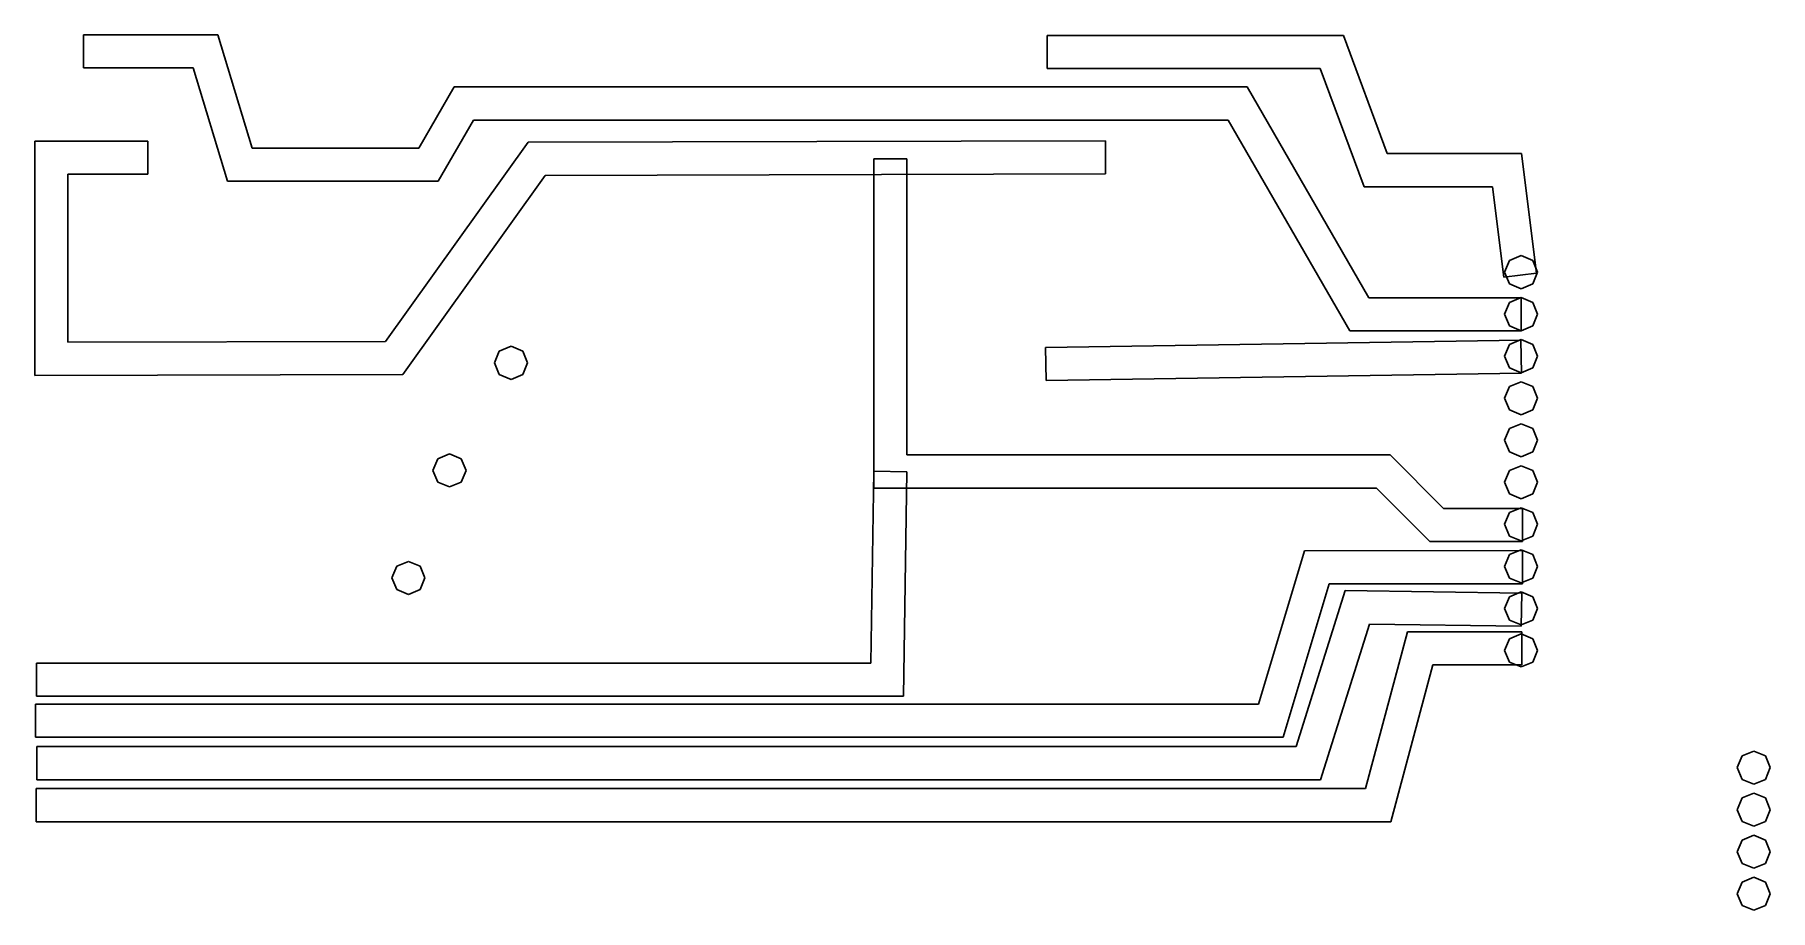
# Model space of a CAD drawing. Extents: x 0.9 to 30.4, y 67.8 to 82.8.
import ezdxf

# ---------------------------------------------------------------- set-up
doc = ezdxf.new("R2010")
doc.units = 0

msp = doc.modelspace()

# ---------------------------------------------------------------- linework, layer by layer
at = {"layer": 'Bottom'}
for p, q in [((1.68148, 82.2055), (1.68148, 82.7699)), ((1.68148, 82.7699), (3.97564, 82.7699)), ((3.97564, 82.7699), (4.559376, 80.83569)), ((18.1182, 82.1939), (18.1182, 82.7584)), ((18.1182, 82.7584), (23.1684, 82.7584)), ((23.1684, 82.7584), (23.914745, 80.74206)), ((3.55617, 82.2055), (1.68148, 82.2055)), ((4.1399, 80.2713), (3.55617, 82.2055)), ((22.7754, 82.1939), (18.1182, 82.1939)), ((23.5223, 80.1776), (22.7754, 82.1939)), ((7.40475, 80.8357), (8.006676, 81.8786)), ((8.006676, 81.8786), (21.528, 81.8786)), ((21.528, 81.8786), (23.60388, 78.28247)), ((8.33244, 81.3142), (7.73052, 80.2713)), ((21.2022, 81.3142), (8.33244, 81.3142)), ((23.2781, 77.7181), (21.2022, 81.3142)), ((0.851915, 76.959633), (0.851917, 80.9564)), ((0.851917, 80.9564), (2.78227, 80.9564)), ((2.78227, 80.9564), (2.78227, 80.392)), ((4.559376, 80.83569), (7.40475, 80.8357)), ((6.8359, 77.538881), (9.26621, 80.934361)), ((9.26621, 80.934361), (19.1098, 80.962)), ((19.1098, 80.962), (19.111465, 80.397556)), ((15.1603, 75.038), (15.1603, 80.6555)), ((15.1603, 80.6555), (15.7248, 80.6555)), ((15.7248, 80.6555), (15.7248, 75.6025)), ((23.914745, 80.74206), (26.2078, 80.742)), ((26.2078, 80.742), (26.462461, 78.70251)), ((2.78227, 80.392), (1.41636, 80.392)), ((1.41636, 80.392), (1.41636, 77.5251)), ((7.73052, 80.2713), (4.1399, 80.2713)), ((9.557255, 80.370547), (7.126945, 76.975067)), ((19.111465, 80.397556), (9.557255, 80.370547)), ((25.709502, 80.177566), (23.5223, 80.1776)), ((25.902427, 78.632506), (25.709502, 80.177566)), ((25.999861, 78.919761), (25.9172, 78.7202)), ((26.199422, 79.002422), (25.999861, 78.919761)), ((26.398983, 78.919761), (26.199422, 79.002422)), ((26.481644, 78.7202), (26.398983, 78.919761)), ((26.462461, 78.70251), (25.902427, 78.632506)), ((25.9172, 78.7202), (25.999861, 78.520639)), ((25.9172, 78.7202), (25.9172, 78.7202)), ((25.999861, 78.520639), (26.199422, 78.437978)), ((26.199422, 78.437978), (26.398983, 78.520639)), ((26.398983, 78.520639), (26.481644, 78.7202)), ((23.60388, 78.28247), (26.199, 78.2825)), ((25.999861, 78.202961), (25.9172, 78.0034)), ((26.199422, 78.285622), (25.999861, 78.202961)), ((26.199, 78.2825), (26.199, 77.7181)), ((26.398983, 78.202961), (26.199422, 78.285622)), ((26.481644, 78.0034), (26.398983, 78.202961)), ((25.9172, 78.0034), (25.999861, 77.803839)), ((25.9172, 78.0034), (25.9172, 78.0034)), ((26.398983, 77.803839), (26.481644, 78.0034)), ((18.08893, 77.436428), (26.1962, 77.5599)), ((26.199, 77.7181), (23.2781, 77.7181)), ((25.999861, 77.803839), (26.199422, 77.721178)), ((26.199422, 77.568822), (25.999861, 77.486161)), ((26.1962, 77.5599), (26.204469, 76.995456)), ((26.199422, 77.721178), (26.398983, 77.803839)), ((26.398983, 77.486161), (26.199422, 77.568822)), ((1.41636, 77.5251), (6.8359, 77.538881)), ((18.097749, 76.871984), (18.08893, 77.436428)), ((25.999861, 77.486161), (25.9172, 77.2866)), ((25.9172, 77.2866), (25.999861, 77.087039)), ((25.9172, 77.2866), (25.9172, 77.2866)), ((26.481644, 77.2866), (26.398983, 77.486161)), ((26.398983, 77.087039), (26.481644, 77.2866)), ((7.126945, 76.975067), (0.851915, 76.959633)), ((26.204469, 76.995456), (18.097749, 76.871984)), ((25.999861, 77.087039), (26.199422, 77.004378)), ((26.199422, 77.004378), (26.398983, 77.087039)), ((25.999861, 76.769261), (25.9172, 76.5697)), ((26.199422, 76.851922), (25.999861, 76.769261)), ((26.398983, 76.769261), (26.199422, 76.851922)), ((26.481644, 76.5697), (26.398983, 76.769261)), ((25.9172, 76.5697), (25.999861, 76.370139)), ((25.9172, 76.5697), (25.9172, 76.5697)), ((25.999861, 76.370139), (26.199422, 76.287478)), ((26.199422, 76.287478), (26.398983, 76.370139)), ((26.398983, 76.370139), (26.481644, 76.5697)), ((26.199422, 76.135122), (25.999861, 76.052461)), ((26.398983, 76.052461), (26.199422, 76.135122)), ((25.999861, 76.052461), (25.9172, 75.8529)), ((25.9172, 75.8529), (25.999861, 75.653339)), ((25.9172, 75.8529), (25.9172, 75.8529)), ((26.481644, 75.8529), (26.398983, 76.052461)), ((26.398983, 75.653339), (26.481644, 75.8529)), ((15.7248, 75.6025), (23.9649, 75.6025)), ((23.9649, 75.6025), (24.875507, 74.691342)), ((25.999861, 75.653339), (26.199422, 75.570678)), ((26.199422, 75.570678), (26.398983, 75.653339)), ((15.1124, 72.0532), (15.1603, 75.3241)), ((15.1603, 75.3241), (15.724744, 75.315831)), ((15.724744, 75.315831), (15.66852, 71.488751)), ((25.999861, 75.335561), (25.9172, 75.136)), ((26.199422, 75.418222), (25.999861, 75.335561)), ((26.398983, 75.335561), (26.199422, 75.418222)), ((26.481644, 75.136), (26.398983, 75.335561)), ((23.7312, 75.038), (15.1603, 75.038)), ((24.6418, 74.1269), (23.7312, 75.038)), ((25.9172, 75.136), (25.999861, 74.936439)), ((25.9172, 75.136), (25.9172, 75.136)), ((25.999861, 74.936439), (26.199422, 74.853778)), ((26.199422, 74.853778), (26.398983, 74.936439)), ((26.398983, 74.936439), (26.481644, 75.136)), ((24.875507, 74.691342), (26.2238, 74.6913)), ((25.999861, 74.618761), (25.9172, 74.4192)), ((26.199422, 74.701422), (25.999861, 74.618761)), ((26.398983, 74.618761), (26.199422, 74.701422)), ((26.2238, 74.6913), (26.2238, 74.1269)), ((26.481644, 74.4192), (26.398983, 74.618761)), ((25.9172, 74.4192), (25.999861, 74.219639)), ((25.9172, 74.4192), (25.9172, 74.4192)), ((26.398983, 74.219639), (26.481644, 74.4192)), ((26.2238, 74.1269), (24.6418, 74.1269)), ((25.999861, 74.219639), (26.199422, 74.136978)), ((26.199422, 74.136978), (26.398983, 74.219639)), ((21.7203, 71.3532), (22.508537, 73.96816)), ((22.508537, 73.96816), (26.2243, 73.9703)), ((25.999861, 73.901961), (25.9172, 73.7024)), ((25.9172, 73.7024), (25.999861, 73.502839)), ((25.9172, 73.7024), (25.9172, 73.7024)), ((26.199422, 73.984622), (25.999861, 73.901961)), ((26.398983, 73.901961), (26.199422, 73.984622)), ((26.2243, 73.9703), (26.224864, 73.405856)), ((26.481644, 73.7024), (26.398983, 73.901961)), ((26.398983, 73.502839), (26.481644, 73.7024)), ((22.928044, 73.403655), (22.139808, 70.788685)), ((26.224864, 73.405856), (22.928044, 73.403655)), ((25.999861, 73.502839), (26.199422, 73.420178)), ((26.199422, 73.420178), (26.398983, 73.502839)), ((22.3647, 70.6272), (23.1987, 73.289)), ((23.1987, 73.289), (26.21109, 73.245454)), ((25.999861, 73.185061), (25.9172, 72.9855)), ((26.199422, 73.267722), (25.999861, 73.185061)), ((26.398983, 73.185061), (26.199422, 73.267722)), ((26.21109, 73.245454), (26.202821, 72.68101)), ((26.481644, 72.9855), (26.398983, 73.185061)), ((25.9172, 72.9855), (25.999861, 72.785939)), ((25.9172, 72.9855), (25.9172, 72.9855)), ((26.398983, 72.785939), (26.481644, 72.9855)), ((23.611561, 72.718493), (22.779227, 70.062743)), ((23.5438, 69.9117), (24.260379, 72.58564)), ((26.202821, 72.68101), (23.611561, 72.718493)), ((24.260379, 72.58564), (26.2094, 72.5857)), ((25.999861, 72.785939), (26.199422, 72.703278)), ((26.199422, 72.550922), (25.999861, 72.468261)), ((26.199422, 72.703278), (26.398983, 72.785939)), ((26.398983, 72.468261), (26.199422, 72.550922)), ((26.2094, 72.5857), (26.2094, 72.0212)), ((25.999861, 72.468261), (25.9172, 72.2687)), ((25.9172, 72.2687), (25.999861, 72.069139)), ((25.9172, 72.2687), (25.9172, 72.2687)), ((26.481644, 72.2687), (26.398983, 72.468261)), ((26.398983, 72.069139), (26.481644, 72.2687)), ((0.881671, 71.4888), (0.881671, 72.0532)), ((0.881671, 72.0532), (15.1124, 72.0532)), ((24.6931, 72.0212), (23.977, 69.3473)), ((26.2094, 72.0212), (24.6931, 72.0212)), ((25.999861, 72.069139), (26.199422, 71.986478)), ((26.199422, 71.986478), (26.398983, 72.069139)), ((0.86293, 70.7887), (0.86293, 71.3532)), ((0.86293, 71.3532), (21.7203, 71.3532)), ((15.66852, 71.488751), (0.881671, 71.4888)), ((22.139808, 70.788685), (0.86293, 70.7887)), ((0.885529, 70.0628), (0.885529, 70.6272)), ((0.885529, 70.6272), (22.3647, 70.6272)), ((0.874505, 69.3473), (0.874505, 69.9117)), ((0.874505, 69.9117), (23.5438, 69.9117)), ((22.779227, 70.062743), (0.885529, 70.0628)), ((23.977, 69.3473), (0.874505, 69.3473))]:
    msp.add_line(p, q, dxfattribs=at)
at = {"layer": 'Layer 1'}
for p, q in [((8.692436, 77.1737), (8.775097, 77.373261)), ((8.692436, 77.1737), (8.775097, 77.373261)), ((8.692436, 77.1737), (8.775097, 77.373261)), ((8.775097, 77.373261), (8.974658, 77.455922)), ((8.775097, 77.373261), (8.974658, 77.455922)), ((8.775097, 77.373261), (8.974658, 77.455922)), ((8.974658, 77.455922), (9.174219, 77.373261)), ((8.974658, 77.455922), (9.174219, 77.373261)), ((8.974658, 77.455922), (9.174219, 77.373261)), ((9.174219, 77.373261), (9.25688, 77.1737)), ((9.174219, 77.373261), (9.25688, 77.1737)), ((9.174219, 77.373261), (9.25688, 77.1737)), ((8.775097, 76.974139), (8.692436, 77.1737)), ((8.775097, 76.974139), (8.692436, 77.1737)), ((8.775097, 76.974139), (8.692436, 77.1737)), ((8.974658, 76.891478), (8.775097, 76.974139)), ((8.974658, 76.891478), (8.775097, 76.974139)), ((8.974658, 76.891478), (8.775097, 76.974139)), ((9.174219, 76.974139), (8.974658, 76.891478)), ((9.174219, 76.974139), (8.974658, 76.891478)), ((9.174219, 76.974139), (8.974658, 76.891478)), ((9.25688, 77.1737), (9.174219, 76.974139)), ((9.25688, 77.1737), (9.174219, 76.974139)), ((9.25688, 77.1737), (9.174219, 76.974139)), ((9.25688, 77.1737), (9.25688, 77.1737)), ((9.25688, 77.1737), (9.25688, 77.1737)), ((9.25688, 77.1737), (9.25688, 77.1737)), ((7.643706, 75.3392), (7.726367, 75.538761)), ((7.643706, 75.3392), (7.726367, 75.538761)), ((7.643706, 75.3392), (7.726367, 75.538761)), ((7.726367, 75.538761), (7.925928, 75.621422)), ((7.726367, 75.538761), (7.925928, 75.621422)), ((7.726367, 75.538761), (7.925928, 75.621422)), ((7.925928, 75.621422), (8.125489, 75.538761)), ((7.925928, 75.621422), (8.125489, 75.538761)), ((7.925928, 75.621422), (8.125489, 75.538761)), ((8.125489, 75.538761), (8.20815, 75.3392)), ((8.125489, 75.538761), (8.20815, 75.3392)), ((8.125489, 75.538761), (8.20815, 75.3392)), ((7.726367, 75.139639), (7.643706, 75.3392)), ((7.726367, 75.139639), (7.643706, 75.3392)), ((7.726367, 75.139639), (7.643706, 75.3392)), ((8.20815, 75.3392), (8.125489, 75.139639)), ((8.20815, 75.3392), (8.125489, 75.139639)), ((8.20815, 75.3392), (8.125489, 75.139639)), ((8.20815, 75.3392), (8.20815, 75.3392)), ((8.20815, 75.3392), (8.20815, 75.3392)), ((8.20815, 75.3392), (8.20815, 75.3392)), ((7.925928, 75.056978), (7.726367, 75.139639)), ((7.925928, 75.056978), (7.726367, 75.139639)), ((7.925928, 75.056978), (7.726367, 75.139639)), ((8.125489, 75.139639), (7.925928, 75.056978)), ((8.125489, 75.139639), (7.925928, 75.056978)), ((8.125489, 75.139639), (7.925928, 75.056978)), ((6.942666, 73.5048), (7.025327, 73.704361)), ((6.942666, 73.5048), (7.025327, 73.704361)), ((6.942666, 73.5048), (7.025327, 73.704361)), ((7.025327, 73.704361), (7.224888, 73.787022)), ((7.025327, 73.704361), (7.224888, 73.787022)), ((7.025327, 73.704361), (7.224888, 73.787022)), ((7.224888, 73.787022), (7.424449, 73.704361)), ((7.224888, 73.787022), (7.424449, 73.704361)), ((7.224888, 73.787022), (7.424449, 73.704361)), ((7.424449, 73.704361), (7.50711, 73.5048)), ((7.424449, 73.704361), (7.50711, 73.5048)), ((7.424449, 73.704361), (7.50711, 73.5048)), ((7.025327, 73.305239), (6.942666, 73.5048)), ((7.025327, 73.305239), (6.942666, 73.5048)), ((7.025327, 73.305239), (6.942666, 73.5048)), ((7.50711, 73.5048), (7.424449, 73.305239)), ((7.50711, 73.5048), (7.424449, 73.305239)), ((7.50711, 73.5048), (7.424449, 73.305239)), ((7.50711, 73.5048), (7.50711, 73.5048)), ((7.50711, 73.5048), (7.50711, 73.5048)), ((7.50711, 73.5048), (7.50711, 73.5048)), ((7.224888, 73.222578), (7.025327, 73.305239)), ((7.224888, 73.222578), (7.025327, 73.305239)), ((7.224888, 73.222578), (7.025327, 73.305239)), ((7.424449, 73.305239), (7.224888, 73.222578)), ((7.424449, 73.305239), (7.224888, 73.222578)), ((7.424449, 73.305239), (7.224888, 73.222578)), ((29.884556, 70.269), (29.967217, 70.468561)), ((29.967217, 70.468561), (30.166778, 70.551222)), ((30.166778, 70.551222), (30.366339, 70.468561)), ((30.366339, 70.468561), (30.449, 70.269)), ((29.967217, 70.069439), (29.884556, 70.269)), ((30.449, 70.269), (30.366339, 70.069439)), ((30.449, 70.269), (30.449, 70.269)), ((30.166778, 69.986778), (29.967217, 70.069439)), ((30.366339, 70.069439), (30.166778, 69.986778)), ((29.884556, 69.5521), (29.967217, 69.751661)), ((29.967217, 69.751661), (30.166778, 69.834322)), ((30.166778, 69.834322), (30.366339, 69.751661)), ((30.366339, 69.751661), (30.449, 69.5521)), ((29.967217, 69.352539), (29.884556, 69.5521)), ((30.166778, 69.269878), (29.967217, 69.352539)), ((30.366339, 69.352539), (30.166778, 69.269878)), ((30.449, 69.5521), (30.366339, 69.352539)), ((30.449, 69.5521), (30.449, 69.5521)), ((29.884556, 68.8353), (29.967217, 69.034861)), ((29.967217, 69.034861), (30.166778, 69.117522)), ((30.166778, 69.117522), (30.366339, 69.034861)), ((30.366339, 69.034861), (30.449, 68.8353)), ((29.967217, 68.635739), (29.884556, 68.8353)), ((30.449, 68.8353), (30.366339, 68.635739)), ((30.449, 68.8353), (30.449, 68.8353)), ((30.166778, 68.553078), (29.967217, 68.635739)), ((29.967217, 68.317961), (30.166778, 68.400622)), ((30.366339, 68.635739), (30.166778, 68.553078)), ((30.166778, 68.400622), (30.366339, 68.317961)), ((29.884556, 68.1184), (29.967217, 68.317961)), ((29.967217, 67.918839), (29.884556, 68.1184)), ((30.366339, 68.317961), (30.449, 68.1184)), ((30.449, 68.1184), (30.366339, 67.918839)), ((30.449, 68.1184), (30.449, 68.1184)), ((30.166778, 67.836178), (29.967217, 67.918839)), ((30.366339, 67.918839), (30.166778, 67.836178))]:
    msp.add_line(p, q, dxfattribs=at)

doc.saveas('drawing.dxf')
